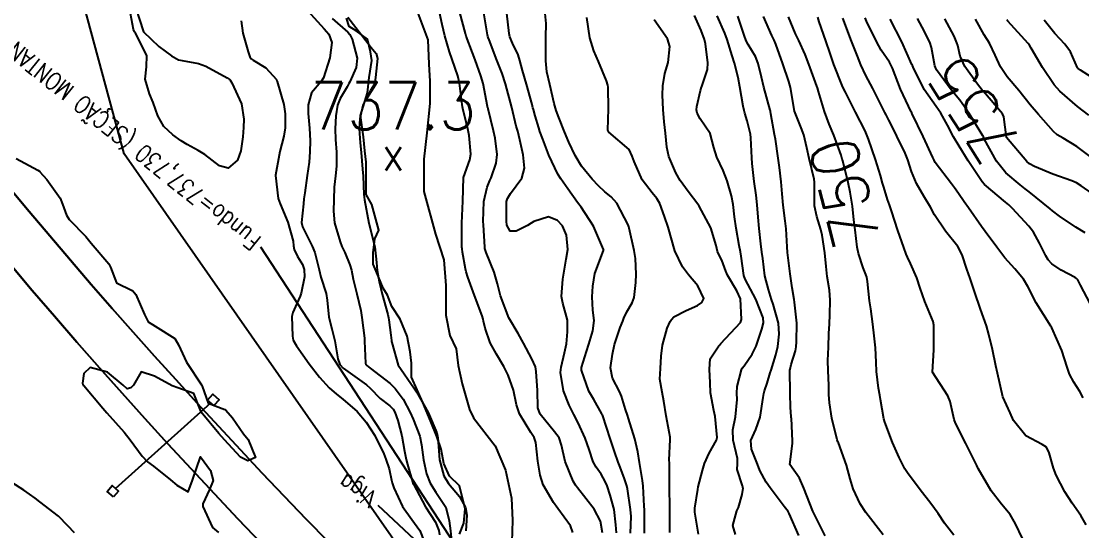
# Model space of a CAD drawing. Header units: metres. Extents: x 318500 to 325275, y 7408834 to 7428799.
# Drawn here: x 322831.5 to 322921.5, y 7421484.9 to 7421528.1 of the extents above; entities that cross this region are included whole.
import ezdxf
from ezdxf.enums import TextEntityAlignment as Align

# ---------------------------------------------------------------- set-up
doc = ezdxf.new("R2010")
doc.units = ezdxf.units.M
doc.header["$MEASUREMENT"] = 0
doc.linetypes.add('CONTINUO', pattern=[0])
for name, color, linetype in [('Cotas', 45, 'Continuous'), ('Curvas de Nivel 1m', 11, 'Continuous'), ('Curvas de Nivel 5m', 15, 'Continuous'), ('Divisas', 45, 'Continuous'), ('Hidrografia', 140, 'Continuous'), ('Linha Férrea', 20, 'Continuous'), ('Pontos Cotados', 45, 'Continuous'), ('Pórticos', 45, 'Continuous'), ('TEXTO', 45, 'Continuous'), ('Vias Primárias', 230, 'Continuous')]:
    doc.layers.add(name, color=color, linetype=linetype)
doc.styles.add('ROMANS', font='romans', dxfattribs={"height": 0.2})
doc.styles.add('Style-STANDARD', font='STANDARD.shx')

# ---------------------------------------------------------------- blocks, each defined once
blk = doc.blocks.new('ELVTXT_84')
at = {"layer": 'Pontos Cotados', "linetype": 'Continuous', "style": 'Style-STANDARD'}
for s, height, p in [('737.3', 4, (0, 4)), ('x', 3, (0, 0))]:
    blk.add_text(s, height=height, dxfattribs=at).set_placement(p, align=Align.MIDDLE_CENTER)

msp = doc.modelspace()

# ---------------------------------------------------------------- linework, layer by layer
at = {"layer": 'Curvas de Nivel 1m', "flags": 128}
for points, elevation in [([(322841.2, 7421529.24), (322841.847, 7421527.233), (322843.151, 7421525.984), (322844.217, 7421525.204), (322844.811, 7421524.869), (322845.136, 7421524.816), (322846.522, 7421524.558), (322847.132, 7421524.326), (322848.931, 7421523.333), (322849.121, 7421523.214), (322849.159, 7421523.179), (322849.2, 7421523.139), (322849.351, 7421522.902), (322850.149, 7421521.124), (322850.362, 7421519.829), (322850.334, 7421519.121), (322850.261, 7421518.331), (322850.111, 7421517.124), (322849.826, 7421516.33), (322849.018, 7421515.658), (322848.307, 7421515.86), (322847.035, 7421516.817), (322846.48, 7421517.168), (322845.54, 7421517.678), (322845.048, 7421517.969), (322844.332, 7421518.48), (322843.573, 7421519.212), (322843.073, 7421520.098), (322842.665, 7421521.224), (322842.357, 7421521.972), (322841.995, 7421523.231), (322842.104, 7421524.257), (322842.124, 7421525.23), (322841.168, 7421527.117), (322841.083, 7421527.241), (322840.982, 7421527.433), (322840.645, 7421529.248)], 743), ([(322855.753, 7421529.052), (322857.177, 7421527.482), (322857.565, 7421527.024), (322857.835, 7421526.344), (322857.656, 7421525.022), (322857.123, 7421523.339), (322856.908, 7421523.033), (322856.088, 7421522.063), (322855.804, 7421521.049), (322855.822, 7421520.305), (322855.939, 7421519.047), (322855.983, 7421517.979), (322855.971, 7421517.046), (322855.893, 7421516.181), (322855.727, 7421515.049), (322855.523, 7421513.58), (322855.462, 7421513.053), (322855.412, 7421512.625), (322855.253, 7421511.056), (322855.338, 7421510.671), (322856.144, 7421509.042), (322856.377, 7421508.49), (322856.753, 7421507.032), (322856.901, 7421506.405), (322857.338, 7421505.023), (322857.429, 7421504.464), (322857.565, 7421503.019), (322857.835, 7421502.01), (322858.081, 7421501.011), (322858.345, 7421499.469), (322858.515, 7421499.004), (322858.795, 7421498.694), (322859.791, 7421497.984), (322860.774, 7421497.271), (322861.091, 7421496.975), (322861.914, 7421496.115), (322862.755, 7421495.486), (322863.018, 7421495.212), (322863.166, 7421494.944), (322863.438, 7421494.241), (322863.755, 7421492.934), (322863.985, 7421491.646), (322864.14, 7421490.928), (322864.249, 7421490.49), (322864.671, 7421489.023), (322864.71, 7421488.92), (322864.747, 7421488.841), (322865.779, 7421486.909), (322866.621, 7421485.6), (322866.903, 7421484.887), (322866.962, 7421484.53)], 741), ([(322859.192, 7421528.483), (322860.349, 7421526.988), (322861.154, 7421525.896), (322861.578, 7421525.405), (322861.709, 7421524.972), (322861.521, 7421523.369), (322861.464, 7421522.975), (322861.379, 7421522.713), (322861.109, 7421522.257), (322860.643, 7421521.438), (322860.456, 7421520.986), (322860.204, 7421519.863), (322860.147, 7421518.989), (322860.217, 7421517.824), (322860.307, 7421516.987), (322860.438, 7421515.567), (322860.473, 7421514.985), (322860.549, 7421513.43), (322860.596, 7421512.984), (322860.96, 7421510.98), (322861.464, 7421508.972), (322861.613, 7421507.665), (322861.664, 7421506.969), (322861.83, 7421506.032), (322862.108, 7421504.962), (322862.574, 7421503.234), (322862.645, 7421502.953), (322862.671, 7421502.775), (322862.835, 7421501.48), (322862.899, 7421501.017), (322862.903, 7421500.949), (322862.909, 7421500.869), (322863.452, 7421498.94), (322864.772, 7421497.023), (322864.853, 7421496.919), (322865.008, 7421496.677), (322865.999, 7421494.908), (322866.724, 7421493.182), (322866.805, 7421492.899), (322866.813, 7421492.804), (322866.953, 7421490.896), (322867.325, 7421489.538), (322867.725, 7421488.884), (322868.654, 7421487.774), (322869.183, 7421486.862), (322869.281, 7421486.209), (322869.193, 7421484.861)], 739), ([(322878.271, 7421484.743), (322878.068, 7421485.296), (322877.018, 7421486.756), (322876.648, 7421487.286), (322875.772, 7421488.773), (322875.493, 7421489.593), (322875.318, 7421490.781), (322875.129, 7421492.369), (322875.004, 7421492.786), (322874.726, 7421493.214), (322873.739, 7421494.805), (322873.509, 7421495.56), (322873.256, 7421496.813), (322872.789, 7421498.078), (322872.41, 7421498.824), (322871.788, 7421499.857), (322871.276, 7421500.836), (322870.842, 7421502.068), (322870.691, 7421502.685), (322870.656, 7421502.843), (322870.571, 7421503.127), (322869.932, 7421504.854), (322869.361, 7421506.405), (322869.221, 7421506.865), (322869.167, 7421507.121), (322868.927, 7421508.52), (322868.879, 7421508.821), (322868.874, 7421508.871), (322868.869, 7421508.933), (322868.845, 7421510.872), (322868.848, 7421510.985), (322868.949, 7421512.871), (322869.01, 7421514.87), (322869.538, 7421516.357), (322869.622, 7421516.861), (322869.491, 7421518.436), (322869.41, 7421518.865), (322869.345, 7421519.138), (322869.083, 7421520.124), (322868.935, 7421520.719), (322868.912, 7421520.873), (322868.897, 7421521.069), (322868.669, 7421522.877), (322868.522, 7421523.487), (322868.044, 7421524.887), (322867.817, 7421525.551), (322867.413, 7421526.896), (322867.185, 7421527.869), (322866.966, 7421528.902)], 739), ([(322881.994, 7421484.689), (322881.94, 7421485.37), (322881.778, 7421486.693), (322881.453, 7421487.903), (322881.182, 7421488.702), (322881.034, 7421489.065), (322880.68, 7421489.694), (322880.254, 7421490.285), (322880.014, 7421490.72), (322879.653, 7421491.778), (322879.322, 7421492.731), (322878.739, 7421494.038), (322878.373, 7421494.744), (322877.955, 7421495.551), (322877.481, 7421496.753), (322877.236, 7421498.313), (322877.275, 7421498.755), (322877.585, 7421499.986), (322877.742, 7421500.751), (322877.831, 7421501.759), (322877.834, 7421502.75), (322877.431, 7421504.195), (322877.304, 7421504.756), (322877.427, 7421506.23), (322877.511, 7421506.754), (322877.725, 7421507.949), (322877.843, 7421508.751), (322877.728, 7421509.973), (322877.406, 7421510.756), (322876.967, 7421511.226), (322876.22, 7421511.522), (322874.965, 7421511.142), (322874.751, 7421511.005), (322874.424, 7421510.798), (322873.459, 7421510.306), (322872.953, 7421510.321), (322872.69, 7421510.823), (322872.64, 7421511.148), (322872.642, 7421512.823), (322872.722, 7421513.093), (322872.997, 7421513.508), (322873.937, 7421514.806), (322874.169, 7421515.657), (322874.06, 7421516.805), (322873.791, 7421518.077), (322873.597, 7421518.812), (322873.482, 7421519.222), (322873.09, 7421520.82), (322872.557, 7421522.826), (322872.273, 7421523.689), (322871.837, 7421524.833), (322871.167, 7421526.561), (322871.09, 7421526.762), (322871.064, 7421526.842), (322871.037, 7421526.977), (322870.736, 7421528.847)], 741), ([(322883.182, 7421484.674), (322883.221, 7421486.084), (322883.181, 7421486.675), (322882.905, 7421488.439), (322882.857, 7421488.678), (322882.676, 7421489.291), (322882.286, 7421490.286), (322882.121, 7421490.689), (322881.803, 7421491.594), (322881.453, 7421492.699), (322880.811, 7421494.647), (322880.791, 7421494.709), (322880.78, 7421494.74), (322880.751, 7421494.801), (322880.055, 7421496.013), (322879.641, 7421496.727), (322879.011, 7421498.522), (322879.025, 7421498.737), (322879.452, 7421500.099), (322879.64, 7421500.728), (322879.976, 7421501.858), (322880.092, 7421502.721), (322879.981, 7421503.605), (322879.912, 7421504.725), (322879.97, 7421505.647), (322880.151, 7421506.721), (322880.881, 7421508.663), (322880.896, 7421508.711), (322880.887, 7421508.754), (322880.022, 7421510.724), (322878.984, 7421512.341), (322878.68, 7421512.743), (322877.844, 7421513.909), (322877.252, 7421514.758), (322877.016, 7421515.147), (322876.248, 7421516.772), (322875.728, 7421518.111), (322875.491, 7421518.784), (322875.386, 7421519.098), (322875.083, 7421520.104), (322874.931, 7421520.635), (322874.892, 7421520.793), (322874.824, 7421521.064), (322874.349, 7421522.802), (322873.993, 7421523.951), (322873.769, 7421524.811), (322873.628, 7421525.286), (322873.164, 7421526.264), (322872.942, 7421526.822), (322872.889, 7421527.108), (322872.665, 7421528.825)], 742), ([(322884.359, 7421484.663), (322884.366, 7421484.91), (322884.348, 7421486.663), (322884.341, 7421486.967), (322884.247, 7421488.664), (322884.192, 7421489.148), (322883.941, 7421490.667), (322883.784, 7421491.589), (322883.552, 7421492.672), (322883.003, 7421494.421), (322882.912, 7421494.678), (322882.755, 7421495.172), (322882.396, 7421496.315), (322882.235, 7421496.688), (322881.658, 7421497.826), (322881.486, 7421498.7), (322881.652, 7421499.863), (322881.801, 7421500.695), (322882.299, 7421502.142), (322882.532, 7421502.685), (322882.62, 7421502.917), (322882.862, 7421503.453), (322883.316, 7421504.233), (322883.473, 7421504.674), (322883.611, 7421505.961), (322883.639, 7421506.673), (322883.592, 7421508.005), (322883.492, 7421508.674), (322883.067, 7421510.57), (322883.031, 7421510.679), (322882.963, 7421510.847), (322881.999, 7421512.695), (322881.525, 7421513.231), (322881, 7421513.666), (322880.454, 7421514.167), (322879.933, 7421514.726), (322879.026, 7421515.838), (322878.465, 7421516.746), (322877.934, 7421517.875), (322877.563, 7421518.755), (322877.082, 7421519.959), (322876.869, 7421520.545), (322876.804, 7421520.764), (322876.702, 7421521.16), (322876.33, 7421522.772), (322876.078, 7421523.834), (322875.98, 7421524.778), (322875.997, 7421525.616), (322875.985, 7421526.778), (322876.009, 7421527.956), (322875.935, 7421528.779)], 743), ([(322886.512, 7421484.731), (322886.519, 7421486.632), (322886.517, 7421486.757), (322886.483, 7421488.633), (322886.478, 7421490.423), (322886.471, 7421490.633), (322886.459, 7421490.868), (322886.55, 7421492.633), (322886.527, 7421492.829), (322886.188, 7421494.638), (322886.011, 7421495.89), (322885.847, 7421496.644), (322885.674, 7421497.759), (322885.707, 7421498.646), (322885.77, 7421499.692), (322885.877, 7421500.644), (322886.27, 7421502.064), (322886.551, 7421502.634), (322886.663, 7421502.822), (322886.856, 7421503.038), (322887.898, 7421503.581), (322888.871, 7421503.995), (322889.228, 7421504.243), (322889.395, 7421504.595), (322888.896, 7421505.68), (322888.094, 7421506.612), (322887.576, 7421507.28), (322886.93, 7421508.63), (322886.356, 7421510.639), (322886.068, 7421511.55), (322885.651, 7421512.65), (322885.419, 7421513.078), (322884.999, 7421513.576), (322884.163, 7421514.668), (322883.473, 7421516.236), (322883.326, 7421516.677), (322883.048, 7421517.232), (322881.32, 7421518.706), (322881.25, 7421518.885), (322881.295, 7421520.707), (322881.273, 7421522.552), (322881.249, 7421522.708), (322881.125, 7421523.075), (322880.445, 7421524.721), (322880.065, 7421525.632), (322879.728, 7421526.732), (322879.48, 7421528.451)], 744), ([(322892.07, 7421484.558), (322891.851, 7421485.332), (322892.194, 7421486.557), (322892.337, 7421486.862), (322892.661, 7421487.945), (322892.733, 7421488.485), (322892.715, 7421488.549), (322892.701, 7421488.58), (322892.671, 7421488.694), (322892.216, 7421490.088), (322892.257, 7421490.556), (322892.24, 7421491.013), (322891.889, 7421492.562), (322891.856, 7421493.44), (322892.069, 7421494.56), (322892.236, 7421496.029), (322892.208, 7421496.558), (322892.217, 7421497.12), (322892.585, 7421498.553), (322892.661, 7421498.694), (322892.805, 7421498.873), (322893.504, 7421499.856), (322893.843, 7421500.535), (322894.312, 7421501.996), (322894.462, 7421502.526), (322894.429, 7421502.953), (322893.814, 7421504.536), (322892.905, 7421506.247), (322892.79, 7421506.552), (322892.555, 7421508.184), (322892.493, 7421508.557), (322892.4, 7421509.096), (322892.152, 7421510.562), (322892.005, 7421511.534), (322891.887, 7421512.567), (322891.749, 7421513.321), (322891.371, 7421514.575), (322891.023, 7421515.454), (322890.492, 7421516.585), (322890.236, 7421517.404), (322889.944, 7421518.591), (322889.083, 7421519.852), (322888.817, 7421520.334), (322888.767, 7421520.605), (322888.796, 7421520.903), (322889.115, 7421522.257), (322889.189, 7421522.529), (322889.217, 7421522.599), (322889.693, 7421524.043), (322889.726, 7421524.594), (322889.537, 7421526.226), (322889.452, 7421526.597), (322889.181, 7421527.347), (322888.616, 7421528.609)], 746), ([(322897.454, 7421484.487), (322896.638, 7421486.335), (322896.543, 7421486.501), (322896.226, 7421486.924), (322895.014, 7421488.517), (322894.675, 7421489.014), (322894.157, 7421490), (322893.937, 7421490.531), (322893.43, 7421491.818), (322893.379, 7421492.54), (322893.803, 7421493.465), (322894.177, 7421494.529), (322894.444, 7421496.202), (322894.492, 7421496.524), (322894.55, 7421496.747), (322894.783, 7421497.416), (322895.036, 7421498.278), (322895.102, 7421498.517), (322895.508, 7421499.824), (322895.664, 7421500.512), (322895.794, 7421501.557), (322895.725, 7421502.511), (322895.268, 7421504.122), (322895.145, 7421504.517), (322894.893, 7421505.357), (322894.586, 7421506.525), (322894.389, 7421507.993), (322894.323, 7421508.529), (322894.222, 7421509.249), (322894.091, 7421510.533), (322894.02, 7421511.489), (322893.923, 7421512.536), (322893.826, 7421513.365), (322893.664, 7421514.54), (322893.511, 7421516.064), (322893.473, 7421516.544), (322893.376, 7421518.235), (322893.344, 7421518.546), (322893.306, 7421518.78), (322893.081, 7421519.679), (322892.868, 7421520.334), (322892.805, 7421520.554), (322892.735, 7421520.916), (322892.463, 7421522.56), (322892.323, 7421523.372), (322892.001, 7421524.567), (322891.789, 7421525.203), (322891.37, 7421526.577), (322891.178, 7421527.113), (322890.513, 7421528.587)], 747), ([(322899.699, 7421484.454), (322898.692, 7421486.417), (322898.667, 7421486.47), (322898.641, 7421486.537), (322897.882, 7421488.482), (322897.526, 7421489.334), (322896.69, 7421490.5), (322896.924, 7421492.289), (322896.926, 7421492.497), (322896.824, 7421494.424), (322896.816, 7421494.499), (322896.814, 7421494.563), (322896.759, 7421495.375), (322896.713, 7421496.501), (322896.71, 7421496.562), (322896.703, 7421498.501), (322896.713, 7421498.589), (322896.807, 7421498.988), (322897.174, 7421500.145), (322897.234, 7421500.494), (322897.272, 7421500.931), (322897.296, 7421502.493), (322897.097, 7421504.276), (322897.058, 7421504.497), (322896.895, 7421505.504), (322896.75, 7421506.502), (322896.727, 7421506.687), (322896.504, 7421508.504), (322896.464, 7421508.978), (322896.369, 7421510.506), (322896.301, 7421511.176), (322896.127, 7421512.509), (322896.038, 7421513.471), (322895.952, 7421514.511), (322895.817, 7421515.723), (322895.715, 7421516.513), (322895.466, 7421518.114), (322895.396, 7421518.517), (322895.088, 7421520.288), (322895.055, 7421520.486), (322895.049, 7421520.521), (322895.035, 7421520.577), (322894.492, 7421522.529), (322894.276, 7421523.39), (322893.997, 7421524.537), (322893.769, 7421525.153), (322893.166, 7421526.156), (322893.027, 7421526.411), (322892.972, 7421526.553), (322892.858, 7421526.872), (322892.277, 7421528.564)], 748), ([(322904.612, 7421484.538), (322903.136, 7421486.413), (322902.651, 7421487.173), (322902.08, 7421488.426), (322901.812, 7421489.295), (322901.499, 7421490.432), (322900.814, 7421492.343), (322900.774, 7421492.439), (322900.722, 7421492.591), (322900.252, 7421494.447), (322900.055, 7421495.742), (322900.016, 7421496.451), (322899.991, 7421497.242), (322899.935, 7421498.453), (322899.928, 7421499.339), (322899.963, 7421500.453), (322900.014, 7421501.625), (322900.059, 7421502.452), (322900.096, 7421503.217), (322900.123, 7421504.451), (322900.049, 7421505.296), (322899.863, 7421506.456), (322899.766, 7421507.305), (322899.657, 7421508.459), (322899.437, 7421509.978), (322899.317, 7421510.465), (322898.976, 7421511.557), (322898.8, 7421512.473), (322898.8, 7421514.265), (322898.797, 7421514.473), (322898.752, 7421514.736), (322898.342, 7421516.48), (322898.14, 7421517.398), (322897.877, 7421518.488), (322897.667, 7421519.082), (322897.09, 7421520.5), (322896.76, 7421522.504), (322896.622, 7421523.011), (322896.099, 7421524.511), (322895.508, 7421526.176), (322895.372, 7421526.518), (322895.176, 7421526.934), (322894.456, 7421528.531)], 749), ([(322916.429, 7421484.233), (322915.856, 7421485.465), (322915.384, 7421486.249), (322914.653, 7421487.131), (322913.773, 7421488.269), (322912.689, 7421490.15), (322912.644, 7421490.235), (322912.627, 7421490.281), (322912.567, 7421490.407), (322911.622, 7421492.296), (322910.745, 7421494.007), (322910.627, 7421494.312), (322910.29, 7421495.842), (322910.101, 7421496.32), (322908.8, 7421498.34), (322908.922, 7421500.246), (322908.907, 7421500.339), (322908.901, 7421500.409), (322908.92, 7421502.339), (322908.854, 7421502.637), (322908.144, 7421504.347), (322907.762, 7421505.486), (322907.477, 7421506.354), (322906.922, 7421507.562), (322906.67, 7421508.106), (322906.571, 7421508.365), (322906.379, 7421508.928), (322905.871, 7421510.376), (322905.335, 7421512.034), (322905.208, 7421512.387), (322905.151, 7421512.547), (322904.996, 7421513.004), (322904.66, 7421514.048), (322904.559, 7421514.397), (322904.388, 7421515.031), (322903.957, 7421516.406), (322903.363, 7421518.119), (322903.246, 7421518.417), (322903.194, 7421518.541), (322903.074, 7421518.833), (322902.274, 7421520.428), (322901.425, 7421522.127), (322901.247, 7421522.439), (322901.124, 7421522.684), (322900.423, 7421524.451), (322900.106, 7421525.402), (322899.751, 7421526.461), (322899.194, 7421528.094), (322899.068, 7421528.472)], 751), ([(322921.842, 7421485.372), (322921.392, 7421486.169), (322920.656, 7421487.222), (322920.017, 7421488.187), (322919.294, 7421489.591), (322919.065, 7421490.196), (322918.713, 7421491.505), (322918.482, 7421491.967), (322918.12, 7421492.209), (322916.731, 7421492.944), (322915.666, 7421494.246), (322915.387, 7421494.881), (322914.77, 7421496.26), (322914.318, 7421498.265), (322914.189, 7421498.886), (322913.881, 7421500.269), (322913.576, 7421501.539), (322913.375, 7421502.275), (322912.871, 7421503.695), (322912.667, 7421504.283), (322912.576, 7421504.593), (322911.998, 7421506.294), (322911.718, 7421507.098), (322911.311, 7421508.304), (322910.94, 7421509), (322909.89, 7421510.326), (322908.98, 7421511.692), (322908.627, 7421512.344), (322908.063, 7421513.286), (322907.445, 7421514.356), (322907.025, 7421515.39), (322906.717, 7421516.365), (322906.478, 7421516.939), (322905.771, 7421518.379), (322905.54, 7421518.848), (322905.084, 7421519.749), (322904.87, 7421520.176), (322904.759, 7421520.395), (322904.383, 7421521.118), (322903.724, 7421522.411), (322903.136, 7421523.518), (322902.713, 7421524.424), (322902.427, 7421525.158), (322901.941, 7421526.432), (322901.199, 7421528.388)], 752), ([(322921.589, 7421496.168), (322921.315, 7421496.702), (322920.793, 7421497.489), (322920.429, 7421498.184), (322920.225, 7421498.77), (322919.77, 7421500.191), (322918.94, 7421502.108), (322918.888, 7421502.2), (322918.851, 7421502.256), (322917.588, 7421504.219), (322916.901, 7421505.604), (322916.529, 7421506.236), (322915.774, 7421507.102), (322914.928, 7421508.054), (322914.765, 7421508.262), (322914.266, 7421508.94), (322913.269, 7421510.277), (322912.966, 7421510.707), (322911.855, 7421512.297), (322911.49, 7421512.798), (322911.002, 7421513.523), (322910.677, 7421513.985), (322910.41, 7421514.319), (322909.037, 7421516.146), (322908.931, 7421516.341), (322908.832, 7421516.554), (322908.001, 7421518.351), (322907.089, 7421520.269), (322907.059, 7421520.329), (322907.046, 7421520.361), (322907.004, 7421520.448), (322906.097, 7421522.375), (322905.393, 7421524.139), (322905.295, 7421524.389), (322905.153, 7421524.656), (322904.447, 7421525.685), (322904.041, 7421526.407), (322903.196, 7421528.134), (322903.076, 7421528.421)], 753), ([(322922.357, 7421513.514), (322921.427, 7421514.174), (322921.014, 7421514.422), (322920.616, 7421514.586), (322919.024, 7421515.153), (322917.462, 7421515.797), (322917.037, 7421516.038), (322916.81, 7421516.233), (322915.07, 7421518.26), (322914.847, 7421520.023), (322914.743, 7421520.265), (322913.118, 7421522.181), (322913.029, 7421522.291), (322912.626, 7421522.796), (322911.542, 7421524.306), (322911.159, 7421525.178), (322910.937, 7421526.083), (322910.867, 7421526.315), (322910.631, 7421526.865), (322909.834, 7421528.33)], 756), ([(322850.138, 7421528.173), (322850.263, 7421527.124), (322850.723, 7421525.539), (322850.858, 7421525.114), (322850.974, 7421524.948), (322851.137, 7421524.836), (322852.23, 7421524.192), (322853.121, 7421523.181), (322853.165, 7421523.08), (322853.189, 7421523.009), (322853.748, 7421521.073), (322853.877, 7421520.274), (322853.855, 7421519.072), (322853.753, 7421518.373), (322853.421, 7421517.076), (322853.346, 7421516.766), (322853.036, 7421515.08), (322853.039, 7421515.05), (322853.271, 7421513.077), (322853.433, 7421512.626), (322854.093, 7421511.069), (322854.546, 7421509.454), (322854.584, 7421509.063), (322854.626, 7421508.762), (322854.921, 7421508.155), (322855.337, 7421507.477), (322855.481, 7421507.051), (322855.507, 7421506.444), (322855.226, 7421505.055), (322855.139, 7421504.793), (322854.867, 7421504.163), (322854.518, 7421503.4), (322854.441, 7421503.064), (322854.495, 7421501.402), (322854.557, 7421501.063), (322854.823, 7421500.585), (322855.897, 7421499.044), (322856.783, 7421497.914), (322857.606, 7421497.017), (322858.219, 7421496.463), (322858.76, 7421496.045), (322859.979, 7421494.988), (322860.737, 7421494.105), (322861.468, 7421492.969), (322862.236, 7421491.417), (322862.421, 7421490.953), (322862.682, 7421490.127), (322862.895, 7421489.17), (322862.95, 7421488.946), (322863.085, 7421488.523), (322863.814, 7421486.932), (322864.624, 7421485.828), (322865.3, 7421484.91), (322865.652, 7421483.955)], 742), ([(322922.172, 7421504.161), (322921.35, 7421505.726), (322921.133, 7421506.177), (322921.031, 7421506.298), (322920.912, 7421506.37), (322919.721, 7421506.995), (322918.923, 7421507.53), (322918.611, 7421507.888), (322918.424, 7421508.208), (322917.88, 7421509.282), (322917.37, 7421510.224), (322916.968, 7421510.745), (322915.595, 7421512.251), (322915.276, 7421512.539), (322914.995, 7421512.764), (322913.218, 7421514.278), (322913.013, 7421514.512), (322911.825, 7421516.298), (322911.058, 7421517.523), (322910.589, 7421518.317), (322910.063, 7421519.308), (322909.502, 7421520.334), (322909.098, 7421520.897), (322908.081, 7421522.35), (322907.148, 7421524.227), (322907.09, 7421524.371), (322907.051, 7421524.471), (322906.185, 7421526.38), (322905.199, 7421528.316)], 754), ([(322922.868, 7421516.153), (322921.06, 7421517.501), (322919.881, 7421518.198), (322919.367, 7421518.5), (322919.076, 7421518.768), (322917.798, 7421520.223), (322917.102, 7421521.047), (322916.128, 7421522.245), (322915.137, 7421523.422), (322914.566, 7421524.269), (322914.127, 7421525.243), (322913.625, 7421526.283), (322913.181, 7421526.992), (322912.442, 7421528.298)], 757), ([(322922.068, 7421520.165), (322921.101, 7421520.9), (322919.598, 7421522.203), (322919.128, 7421522.732), (322918.13, 7421524.22), (322917.166, 7421525.853), (322917.028, 7421526.091), (322916.923, 7421526.234), (322915.198, 7421528.13), (322915.102, 7421528.261)], 758), ([(322923.131, 7421522.85), (322921.349, 7421523.975), (322921.149, 7421524.12), (322921.107, 7421524.181), (322920.514, 7421525.54), (322920.036, 7421526.197), (322919.183, 7421527.1), (322918.275, 7421528.219)], 759), ([(322831.027, 7421516.47), (322832.865, 7421515.499), (322833.011, 7421515.396), (322833.059, 7421515.349), (322833.638, 7421514.703), (322834.634, 7421513.325), (322834.772, 7421513.118), (322834.973, 7421512.602), (322835.323, 7421511.674), (322835.541, 7421511.311), (322836.939, 7421509.857), (322837.402, 7421509.285), (322838.904, 7421507.552), (322839.03, 7421507.268), (322839.552, 7421505.926), (322840.88, 7421505.282), (322840.908, 7421505.267), (322840.931, 7421505.239), (322841.188, 7421504.922), (322841.929, 7421503.224), (322842.238, 7421502.613), (322842.84, 7421502.259), (322844.509, 7421501.193), (322844.822, 7421500.659), (322845.505, 7421499.179), (322846.772, 7421497.263), (322846.815, 7421497.159), (322847.322, 7421495.718), (322848.75, 7421495.176), (322848.836, 7421495.129), (322849.395, 7421494.469), (322850.326, 7421493.114), (322850.713, 7421492.638), (322851.357, 7421491.1), (322850.687, 7421490.802), (322850.089, 7421491.116), (322848.712, 7421492.597), (322848.227, 7421493.137), (322846.747, 7421494.943), (322846.659, 7421495.161), (322846.12, 7421496.526), (322844.768, 7421497.018), (322844.265, 7421497.195), (322842.782, 7421498.014), (322841.652, 7421498.362), (322841.009, 7421497.236), (322840.768, 7421497.004), (322840.446, 7421496.924), (322840.132, 7421497.25), (322838.786, 7421498.342), (322837.329, 7421498.748), (322836.784, 7421498.222), (322836.667, 7421497.397), (322836.702, 7421497.291), (322836.729, 7421497.25), (322836.769, 7421497.2), (322838.391, 7421495.274), (322838.744, 7421494.877), (322840.192, 7421493.248), (322840.71, 7421492.596), (322841.725, 7421491.224), (322842.192, 7421490.724), (322842.682, 7421490.369), (322844.148, 7421489.195), (322844.664, 7421488.761), (322845.64, 7421488.19), (322845.993, 7421489.17), (322846.69, 7421491.16), (322847.528, 7421489.997), (322847.757, 7421489.144), (322847.437, 7421488.369), (322846.874, 7421487.156), (322846.869, 7421486.924), (322847.712, 7421485.143), (322848.198, 7421484.729)], 743), ([(322835.996, 7421484.692), (322835.422, 7421485.308), (322834.622, 7421486.106), (322833.052, 7421487.344), (322832.644, 7421487.644), (322831.687, 7421488.322), (322830.656, 7421488.967)], 743)]:
    msp.add_lwpolyline(points, dxfattribs=dict(at, elevation=elevation))
at = {"layer": 'Curvas de Nivel 5m', "flags": 128}
for points, elevation in [([(322857.854, 7421528.357), (322859.173, 7421527.213), (322859.351, 7421526.998), (322859.55, 7421526.611), (322859.972, 7421524.992), (322859.905, 7421524.22), (322859.353, 7421522.998), (322859.269, 7421522.847), (322859.114, 7421522.574), (322858.531, 7421521.576), (322858.308, 7421521.012), (322858.162, 7421520.099), (322858.104, 7421519.014), (322858.136, 7421518.094), (322858.215, 7421517.012), (322858.209, 7421515.825), (322858.128, 7421515.013), (322858.034, 7421514.048), (322857.991, 7421513.015), (322857.971, 7421512.019), (322858.053, 7421511.014), (322858.525, 7421509.417), (322858.688, 7421509.004), (322858.762, 7421508.836), (322858.925, 7421508.495), (322859.366, 7421507.447), (322859.487, 7421506.994), (322859.645, 7421506.247), (322859.954, 7421504.989), (322860.282, 7421503.563), (322860.377, 7421502.985), (322860.588, 7421501.227), (322860.611, 7421500.982), (322860.676, 7421499.107), (322860.721, 7421498.981), (322860.799, 7421498.898), (322861.088, 7421498.683), (322862.776, 7421497.368), (322863.208, 7421496.943), (322863.868, 7421496.041), (322864.478, 7421494.924), (322864.742, 7421494.359), (322865.304, 7421492.914), (322865.441, 7421492.181), (322865.597, 7421490.911), (322865.865, 7421489.722), (322866.165, 7421488.905), (322866.659, 7421488.142), (322867.489, 7421486.887), (322867.793, 7421485.712), (322867.903, 7421484.877), (322868.029, 7421483.442)], 740), ([(322880.795, 7421484.707), (322880.625, 7421485.696), (322880.101, 7421486.718), (322878.667, 7421488.517), (322878.514, 7421488.742), (322878.319, 7421489.098), (322877.624, 7421490.751), (322877.319, 7421492.146), (322877.118, 7421492.756), (322876.728, 7421493.278), (322875.492, 7421494.779), (322875.301, 7421495.327), (322875.273, 7421496.782), (322875.178, 7421498.4), (322875.107, 7421498.785), (322874.81, 7421499.485), (322874.083, 7421500.801), (322873.646, 7421501.616), (322872.93, 7421502.819), (322872.852, 7421502.964), (322872.148, 7421504.827), (322871.874, 7421505.852), (322871.602, 7421506.833), (322870.927, 7421508.505), (322870.835, 7421508.747), (322870.817, 7421508.842), (322870.806, 7421508.968), (322870.687, 7421510.844), (322870.672, 7421511.137), (322870.728, 7421512.844), (322871.002, 7421514.036), (322871.243, 7421514.603), (322871.349, 7421514.837), (322871.778, 7421516.083), (322871.856, 7421516.832), (322871.691, 7421518.203), (322871.553, 7421518.835), (322871.089, 7421520.693), (322871.057, 7421520.808), (322871.05, 7421520.841), (322871.042, 7421520.89), (322870.665, 7421522.847), (322870.477, 7421523.503), (322869.98, 7421524.858), (322869.754, 7421525.459), (322869.237, 7421526.869), (322869.174, 7421527.104), (322868.699, 7421528.878)], 740), ([(322910.622, 7421484.497), (322909.823, 7421485.513), (322909.273, 7421486.33), (322908.653, 7421487.197), (322907.766, 7421488.349), (322906.684, 7421489.788), (322906.458, 7421490.134), (322906.344, 7421490.365), (322905.983, 7421491.088), (322905.397, 7421492.38), (322904.746, 7421494.106), (322904.675, 7421494.391), (322904.399, 7421496.028), (322904.321, 7421496.397), (322904.206, 7421496.971), (322904.039, 7421498.401), (322904.012, 7421499.202), (322903.95, 7421500.403), (322903.855, 7421501.42), (322903.749, 7421502.407), (322903.56, 7421503.719), (322903.458, 7421504.411), (322903.279, 7421506.04), (322903.222, 7421506.415), (322903.142, 7421506.647), (322902.918, 7421507.194), (322902.53, 7421508.424), (322902.416, 7421508.947), (322902.23, 7421510.427), (322902.137, 7421511.264), (322902, 7421512.43), (322901.823, 7421513.611), (322901.645, 7421514.434), (322901.188, 7421516.288), (322901.147, 7421516.439), (322901.045, 7421516.753), (322900.433, 7421518.45), (322900.028, 7421519.405), (322899.626, 7421520.462), (322899.116, 7421522.176), (322899.032, 7421522.471), (322898.982, 7421522.612), (322898.314, 7421524.483), (322897.982, 7421525.311), (322897.445, 7421526.496), (322897.179, 7421527.074), (322896.594, 7421528.506)], 750), ([(322921.747, 7421510.168), (322920.967, 7421510.665), (322919.59, 7421511.591), (322918.988, 7421512.043), (322918.776, 7421512.212), (322917.004, 7421513.656), (322916.677, 7421513.905), (322916.227, 7421514.242), (322915.025, 7421515.267), (322914.238, 7421516.268), (322913.195, 7421518.161), (322913.135, 7421518.289), (322913.116, 7421518.335), (322913.071, 7421518.409), (322911.916, 7421520.302), (322911.107, 7421521.425), (322910.393, 7421522.321), (322909.145, 7421523.996), (322908.999, 7421524.342), (322908.715, 7421525.896), (322908.57, 7421526.349), (322907.918, 7421527.63), (322907.529, 7421528.365)], 755), ([(322888.929, 7421484.597), (322888.638, 7421486.452), (322888.621, 7421486.6), (322888.62, 7421486.62), (322888.643, 7421486.799), (322888.884, 7421488.381), (322888.925, 7421488.597), (322889.277, 7421490.001), (322889.454, 7421490.592), (322889.836, 7421491.456), (322890.473, 7421492.582), (322890.52, 7421492.785), (322890.347, 7421494.584), (322890.253, 7421495.087), (322889.965, 7421496.588), (322889.929, 7421497.442), (322889.877, 7421498.589), (322889.928, 7421499.474), (322890.658, 7421500.582), (322890.743, 7421500.669), (322890.832, 7421500.768), (322892.521, 7421502.555), (322892.604, 7421502.803), (322892.503, 7421504.556), (322892.197, 7421505.254), (322891.409, 7421506.573), (322891.257, 7421506.919), (322890.923, 7421507.837), (322890.663, 7421508.318), (322890.547, 7421508.584), (322890.431, 7421509.091), (322889.987, 7421510.59), (322888.988, 7421512.443), (322888.88, 7421512.602), (322888.068, 7421513.681), (322887.4, 7421514.624), (322887.019, 7421515.256), (322886.414, 7421516.639), (322886.252, 7421517.442), (322886.145, 7421518.644), (322886.038, 7421519.604), (322885.951, 7421520.647), (322885.886, 7421521.871), (322885.904, 7421522.648), (322886.095, 7421523.687), (322886.374, 7421524.642), (322886.513, 7421525.989), (322886.319, 7421526.643), (322885.194, 7421528.252)], 745)]:
    msp.add_lwpolyline(points, dxfattribs=dict(at, elevation=elevation))
at = {"layer": 'Divisas'}
msp.add_lwpolyline([(322924.207, 7421441.683), (322906.988, 7421456.138), (322893.341, 7421467.245), (322879.861, 7421474.937), (322877.963, 7421471.837), (322876.004, 7421472.68), (322865.363, 7421480.86), (322840.2, 7421516.876), (322832.088, 7421546.932), (322817.958, 7421562.151), (322800.311, 7421581.177), (322798.306, 7421584.659), (322777.445, 7421620.897), (322776.091, 7421623.568), (322757.971, 7421670.712), (322728.171, 7421705.308), (322722.249, 7421700.843), (322705.113, 7421730.344), (322695.999, 7421746.022), (322690.944, 7421752.823), (322684.139, 7421762.406), (322668.997, 7421784.079), (322654.601, 7421804.408), (322642.478, 7421825.337)], dxfattribs=at)
at = {"layer": 'Hidrografia'}
for points in [[(322868.667, 7421484.575), (322869.027, 7421485.534), (322869.147, 7421486.733), (322868.665, 7421488.681), (322867.825, 7421489.521), (322867.345, 7421490.6), (322867.105, 7421491.799), (322866.745, 7421492.878), (322866.265, 7421494.077), (322865.546, 7421495.756), (322865.066, 7421496.835), (322864.586, 7421497.914), (322864.586, 7421499.113), (322864.466, 7421500.072), (322864.226, 7421501.391), (322863.626, 7421502.83), (322862.906, 7421503.909), (322862.547, 7421504.869), (322862.187, 7421505.468), (322861.587, 7421506.907), (322861.347, 7421507.506), (322861.347, 7421508.466), (322861.467, 7421509.665), (322861.827, 7421510.384), (322861.225, 7421512.577), (322860.745, 7421513.416), (322860.745, 7421514.615), (322860.745, 7421516.174), (322860.625, 7421517.133), (322860.505, 7421518.332), (322860.265, 7421520.131), (322860.865, 7421522.049), (322860.985, 7421523.368), (322861.225, 7421524.807), (322861.105, 7421525.526), (322860.865, 7421526.606), (322859.905, 7421527.325), (322859.306, 7421527.685), (322859.066, 7421528.404)], [(322865.034, 7421529.058), (322865.976, 7421526.552), (322866.062, 7421524.495), (322866.148, 7421523.038), (322866.148, 7421521.152), (322865.89, 7421518.666), (322865.633, 7421516.437), (322865.633, 7421513.694), (322866.628, 7421510.067), (322867.326, 7421507.889), (322867.5, 7421505.712), (322867.5, 7421503.186), (322867.848, 7421501.444), (322868.371, 7421500.311), (322868.546, 7421498.918), (322868.894, 7421497.35), (322869.504, 7421495.172), (322869.853, 7421494.476), (322871.688, 7421492.098), (322872.56, 7421490.008), (322873.083, 7421487.656), (322873.17, 7421485.74), (322873.083, 7421483.04)]]:
    msp.add_lwpolyline(points, dxfattribs=at)
at = {"layer": 'Linha Férrea'}
for points in [[(322143.825, 7422393.254, 0.177055), (322348.62, 7422102.056), (322434.806, 7422041.149, -0.110991), (322629.993, 7421830.678), (322682.61, 7421743.599), (322746.773, 7421641.593), (322762.264, 7421616.034), (322784.09, 7421580.598, 0.089131), (322895.412, 7421449.131), (322994.737, 7421367.338, -0.08158), (323134.171, 7421212.836), (323192.504, 7421114.159, 0.09806), (323348.116, 7420944.919), (323507.932, 7420825.984), (323699.619, 7420681.705), (323733.067, 7420655.668, -0.104587), (323843.705, 7420529.863, -0.339852), (323771.4, 7420065.587)], [(323771.4, 7420065.587, 0.339852), (323843.705, 7420529.863, 0.104587), (323733.067, 7420655.668), (323699.619, 7420681.705), (323507.932, 7420825.984), (323348.116, 7420944.919, -0.09806), (323192.504, 7421114.159), (323134.171, 7421212.836, 0.08158), (322994.737, 7421367.338), (322895.412, 7421449.131, -0.089131), (322784.09, 7421580.598), (322762.264, 7421616.034), (322746.773, 7421641.593), (322682.61, 7421743.599), (322629.993, 7421830.678, 0.110991), (322434.806, 7422041.149), (322348.62, 7422102.056, -0.177055), (322143.825, 7422393.254)], [(322140.246, 7422392.292, 0.177815), (322346.493, 7422099.021), (322440.925, 7422031.999, -0.098061), (322613.888, 7421848.216), (322683.948, 7421733.892), (322746.506, 7421634.335), (322780.475, 7421578.692, 0.094269), (322901.272, 7421438.87), (322999.189, 7421358.366, -0.08072), (323136.386, 7421201.409), (323184.599, 7421119.369, 0.102464), (323355.759, 7420933.913), (323510.091, 7420819.318), (323694.288, 7420680.697, -0.007988), (323738.117, 7420646.682, -0.098634), (323840.146, 7420527.887, -0.339824), (323768.602, 7420068.543)], [(323768.602, 7420068.543, 0.339824), (323840.146, 7420527.887, 0.098634), (323738.117, 7420646.682, 0.007988), (323694.288, 7420680.697), (323510.091, 7420819.318), (323355.759, 7420933.913, -0.102464), (323184.599, 7421119.369), (323136.386, 7421201.409, 0.08072), (322999.189, 7421358.366), (322901.272, 7421438.87, -0.094269), (322780.475, 7421578.692), (322746.506, 7421634.335), (322683.948, 7421733.892), (322613.888, 7421848.216, 0.098061), (322440.925, 7422031.999), (322346.493, 7422099.021, -0.177815), (322140.246, 7422392.292)]]:
    msp.add_lwpolyline(points, format="xyb", dxfattribs=at)
at = {"layer": 'Pórticos'}
for points in [[(322847.815, 7421495.499), (322847.28, 7421495.977), (322847.72, 7421496.47), (322848.255, 7421495.992)], [(322839.292, 7421487.745), (322838.757, 7421488.222), (322839.196, 7421488.715), (322839.732, 7421488.238)]]:
    msp.add_lwpolyline(points, close=True, dxfattribs=at)
msp.add_lwpolyline([(322839.464, 7421488.477), (322847.548, 7421495.738)], dxfattribs=at)
at = {"layer": 'TEXTO', "linetype": 'CONTINUO'}
for points in [[(322870.897, 7421479.688, 0), (322851.788, 7421508.942, 0)], [(322868.811, 7421480.428, 0), (322861.767, 7421487.014, 0)]]:
    msp.add_polyline3d(points, dxfattribs=at)
at = {"layer": 'Vias Primárias'}
for points in [[(323715.644, 7420145.548, 0), (323709.04, 7420132.939)], [(323831.088, 7420001.787, 0), (323833.844, 7420008.443, 0.220888)]]:
    msp.add_lwpolyline(points, format="xyb", dxfattribs=at)

# ---------------------------------------------------------------- block references
at = {"layer": 'Pontos Cotados', "linetype": 'Continuous'}
msp.add_blockref('ELVTXT_84', (322863.04, 7421516.95, 737.27), dxfattribs=at)

# ---------------------------------------------------------------- texts
at = {"layer": 'Cotas', "style": 'Style-STANDARD'}
for s, rotation, p in [('755', 122.4877, (322912.326, 7421520.635, 755)), ('750', 104.23533, (322901.344, 7421513.551, 750))]:
    msp.add_text(s, height=4, rotation=rotation, dxfattribs=at).set_placement(p, align=Align.MIDDLE_CENTER)
at = {"layer": 'TEXTO', "style": 'ROMANS', "width": 0.8}
for s, rotation, p in [('Fundo=737,730 (SEÇÃO MONTANTE)', 141.18144, (322851.927, 7421509.739)), ('Viga', 147.92881, (322861.767, 7421488.05))]:
    msp.add_text(s, height=1.5, rotation=rotation, dxfattribs=at).set_placement(p)

doc.saveas('drawing.dxf')
